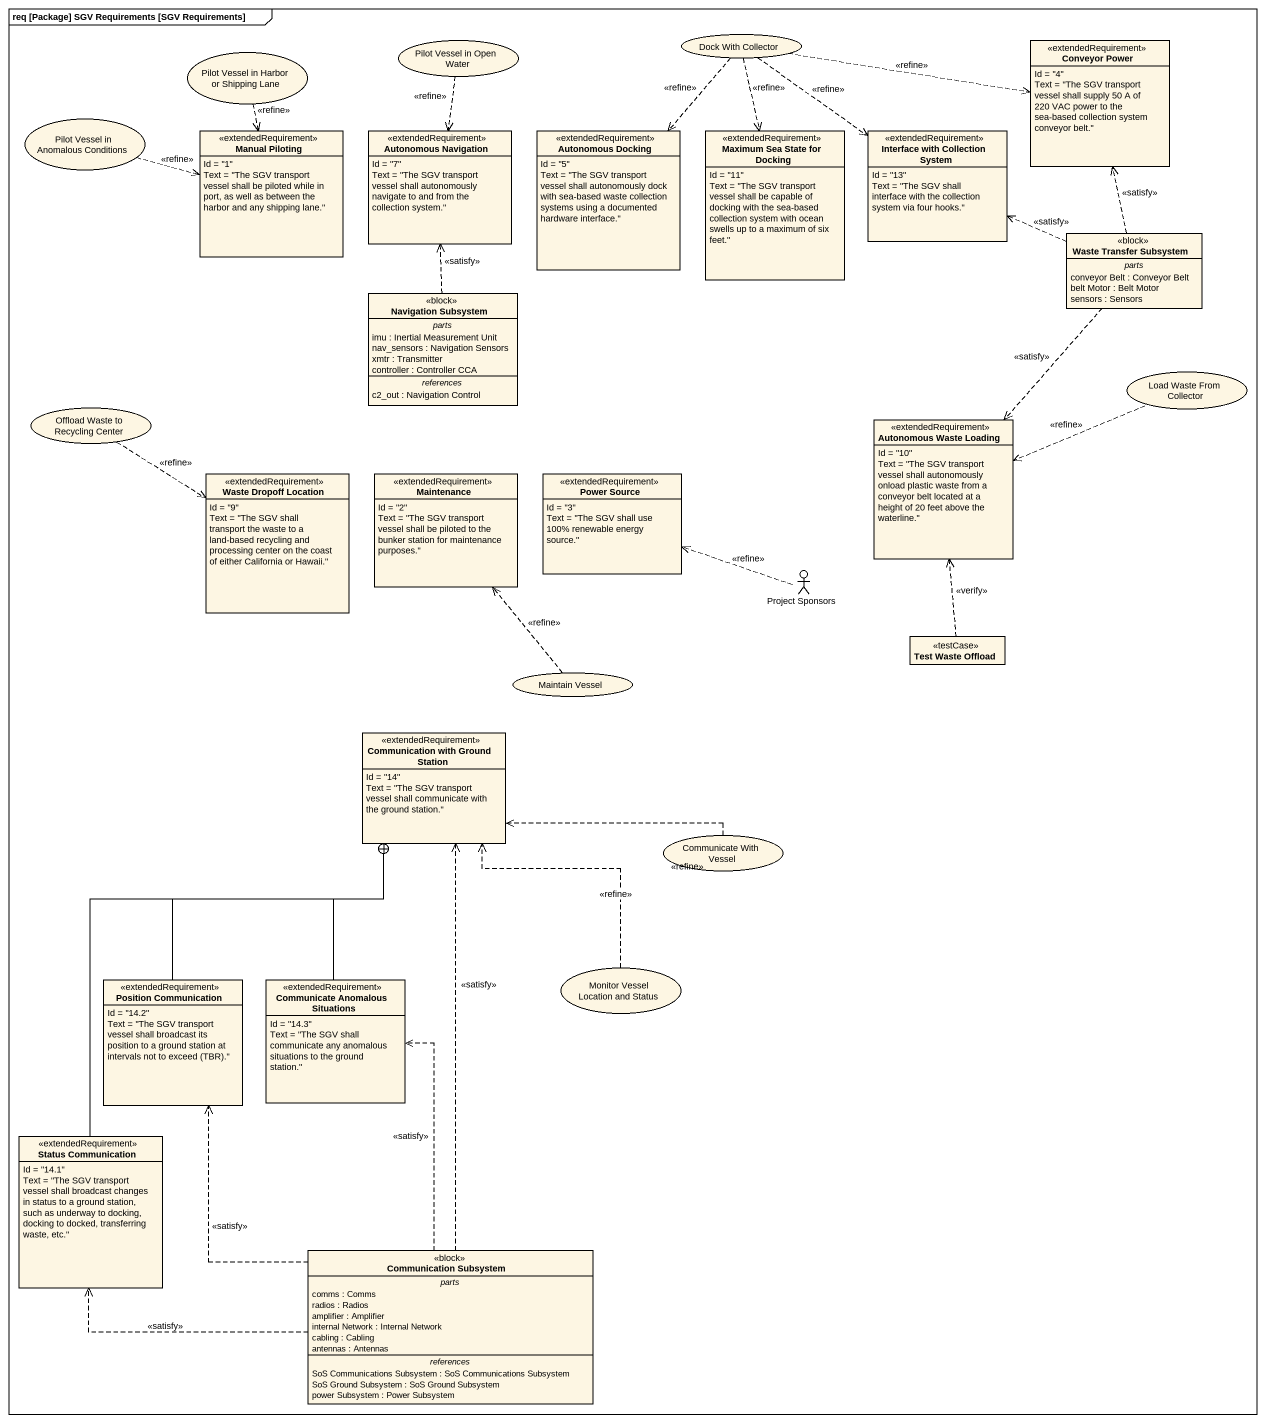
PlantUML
@startuml
mainframe req [Package] SGV Requirements [SGV Requirements]
allowmixing
hide circle
hide empty members
usecase "Pilot Vessel in Open Water" as Pilot_Vessel_in_Open_Water
usecase "Dock With Collector" as Dock_With_Collector
class "Conveyor Power" as Conveyor_Power <<extendedRequirement>> {
  Id = "4"
  Text = "The SGV transport vessel shall supply 50 A of 220 VAC power to the sea-based collection system conveyor belt."
}
usecase "Pilot Vessel in Harbor or Shipping Lane" as Pilot_Vessel_in_Harbor_or
usecase "Pilot Vessel in Anomalous Conditions" as Pilot_Vessel_in_Anomalous
class "Manual Piloting" as Manual_Piloting <<extendedRequirement>> {
  Id = "1"
  Text = "The SGV transport vessel shall be piloted while in port, as well as between the harbor and any shipping lane."
}
class "Autonomous Navigation" as Autonomous_Navigation <<extendedRequirement>> {
  Id = "7"
  Text = "The SGV transport vessel shall autonomously navigate to and from the collection system."
}
class "Autonomous Docking" as Autonomous_Docking <<extendedRequirement>> {
  Id = "5"
  Text = "The SGV transport vessel shall autonomously dock with sea-based waste collection systems using a documented hardware interface."
}
class "Maximum Sea State for Docking" as Maximum_Sea_State_for <<extendedRequirement>> {
  Id = "11"
  Text = "The SGV transport vessel shall be capable of docking with the sea-based collection system with ocean swells up to a maximum of six feet."
}
class "Interface with Collection System" as Interface_with_Collection <<extendedRequirement>> {
  Id = "13"
  Text = "The SGV shall interface with the collection system via four hooks."
}
class "Waste Transfer Subsystem" as Waste_Transfer_Subsystem <<block>> {
  -- parts --
  conveyor Belt : Conveyor Belt
  belt Motor : Belt Motor
  sensors : Sensors
}
class "Navigation Subsystem" as Navigation_Subsystem <<block>> {
  -- parts --
  imu : Inertial Measurement Unit
  nav_sensors : Navigation Sensors
  xmtr : Transmitter
  controller : Controller CCA
  -- references --
  c2_out : Navigation Control
}
usecase "Load Waste From Collector" as Load_Waste_From_Collector
usecase "Offload Waste to Recycling Center" as Offload_Waste_to_Recycling
class "Autonomous Waste Loading" as Autonomous_Waste_Loading <<extendedRequirement>> {
  Id = "10"
  Text = "The SGV transport vessel shall autonomously onload plastic waste from a conveyor belt located at a height of 20 feet above the waterline."
}
class "Waste Dropoff Location" as Waste_Dropoff_Location <<extendedRequirement>> {
  Id = "9"
  Text = "The SGV shall transport the waste to a land-based recycling and processing center on the coast of either California or Hawaii."
}
class Maintenance <<extendedRequirement>> {
  Id = "2"
  Text = "The SGV transport vessel shall be piloted to the bunker station for maintenance purposes."
}
class "Power Source" as Power_Source <<extendedRequirement>> {
  Id = "3"
  Text = "The SGV shall use 100% renewable energy source."
}
actor "Project Sponsors" as Project_Sponsors
class "Test Waste Offload" as Test_Waste_Offload <<testCase>>
usecase "Maintain Vessel" as Maintain_Vessel
class "Communication with Ground Station" as Communication_with_Ground <<extendedRequirement>> {
  Id = "14"
  Text = "The SGV transport vessel shall communicate with the ground station."
}
usecase "Communicate With Vessel" as Communicate_With_Vessel
usecase "Monitor Vessel Location and Status" as Monitor_Vessel_Location_and
class "Position Communication" as Position_Communication <<extendedRequirement>> {
  Id = "14.2"
  {field} Text = "The SGV transport vessel shall broadcast its position to a ground station at intervals not to exceed (TBR)."
}
class "Communicate Anomalous Situations" as Communicate_Anomalous <<extendedRequirement>> {
  Id = "14.3"
  Text = "The SGV shall communicate any anomalous situations to the ground station."
}
class "Status Communication" as Status_Communication <<extendedRequirement>> {
  Id = "14.1"
  Text = "The SGV transport vessel shall broadcast changes in status to a ground station, such as underway to docking, docking to docked, transferring waste, etc."
}
class "Communication Subsystem" as Communication_Subsystem <<block>> {
  -- parts --
  comms : Comms
  radios : Radios
  amplifier : Amplifier
  internal Network : Internal Network
  cabling : Cabling
  antennas : Antennas
  -- references --
  SoS Communications Subsystem : SoS Communications Subsystem
  SoS Ground Subsystem : SoS Ground Subsystem
  power Subsystem : Power Subsystem
}
Pilot_Vessel_in_Open_Water ..> Autonomous_Navigation : <<refine>>
Dock_With_Collector .right.> Conveyor_Power : <<refine>>
Dock_With_Collector ..> Autonomous_Docking : <<refine>>
Dock_With_Collector ..> Maximum_Sea_State_for : <<refine>>
Dock_With_Collector ..> Interface_with_Collection : <<refine>>
Pilot_Vessel_in_Harbor_or ..> Manual_Piloting : <<refine>>
Pilot_Vessel_in_Anomalous .right.> Manual_Piloting : <<refine>>
Waste_Transfer_Subsystem .up.> Conveyor_Power : <<satisfy>>
Waste_Transfer_Subsystem .left.> Interface_with_Collection : <<satisfy>>
Waste_Transfer_Subsystem ..> Autonomous_Waste_Loading : <<satisfy>>
Navigation_Subsystem .up.> Autonomous_Navigation : <<satisfy>>
Load_Waste_From_Collector .left.> Autonomous_Waste_Loading : <<refine>>
Offload_Waste_to_Recycling ..> Waste_Dropoff_Location : <<refine>>
Project_Sponsors .left.> Power_Source : <<refine>>
Test_Waste_Offload .up.> Autonomous_Waste_Loading : <<verify>>
Maintain_Vessel .up.> Maintenance : <<refine>>
Communicate_With_Vessel .left.> Communication_with_Ground : <<refine>>
Monitor_Vessel_Location_and .up.> Communication_with_Ground : <<refine>>
Position_Communication -up-+ Communication_with_Ground
Communicate_Anomalous -up-+ Communication_with_Ground
Status_Communication -up-+ Communication_with_Ground
Communication_Subsystem .up.> Communication_with_Ground : <<satisfy>>
Communication_Subsystem .up.> Position_Communication : <<satisfy>>
Communication_Subsystem .up.> Communicate_Anomalous : <<satisfy>>
Communication_Subsystem .left.> Status_Communication : <<satisfy>>
@enduml
